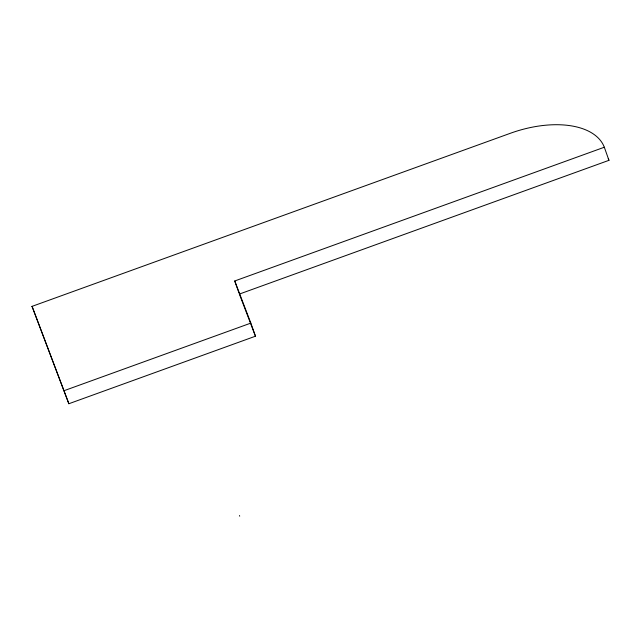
<?xml version="1.0" encoding="UTF-8"?>
<svg xmlns="http://www.w3.org/2000/svg" width="641" height="641" viewBox="0 0 641 641"><rect width="100%" height="100%" fill="white"/><g stroke="black" fill="none" stroke-linecap="round" stroke-linejoin="round"><path stroke-width="0.96" d="M32.05 306.366L510.364 133.28A82.809 45.094 -19.5 0 1 604.319 147.238L608.95 160.33L239.373 294.075L255.463 336.205L68.859 403.734L32.05 306.366L68.859 403.734M239.045 293.137L234.742 280.974L604.319 147.238M64.228 390.633L250.831 323.112L255.463 336.205M234.742 280.974L250.831 323.112M239.486 515.54L239.71 516.165M608.245 158.672A82.809 45.094 -19.5 0 1 608.95 160.33"/></g></svg>
